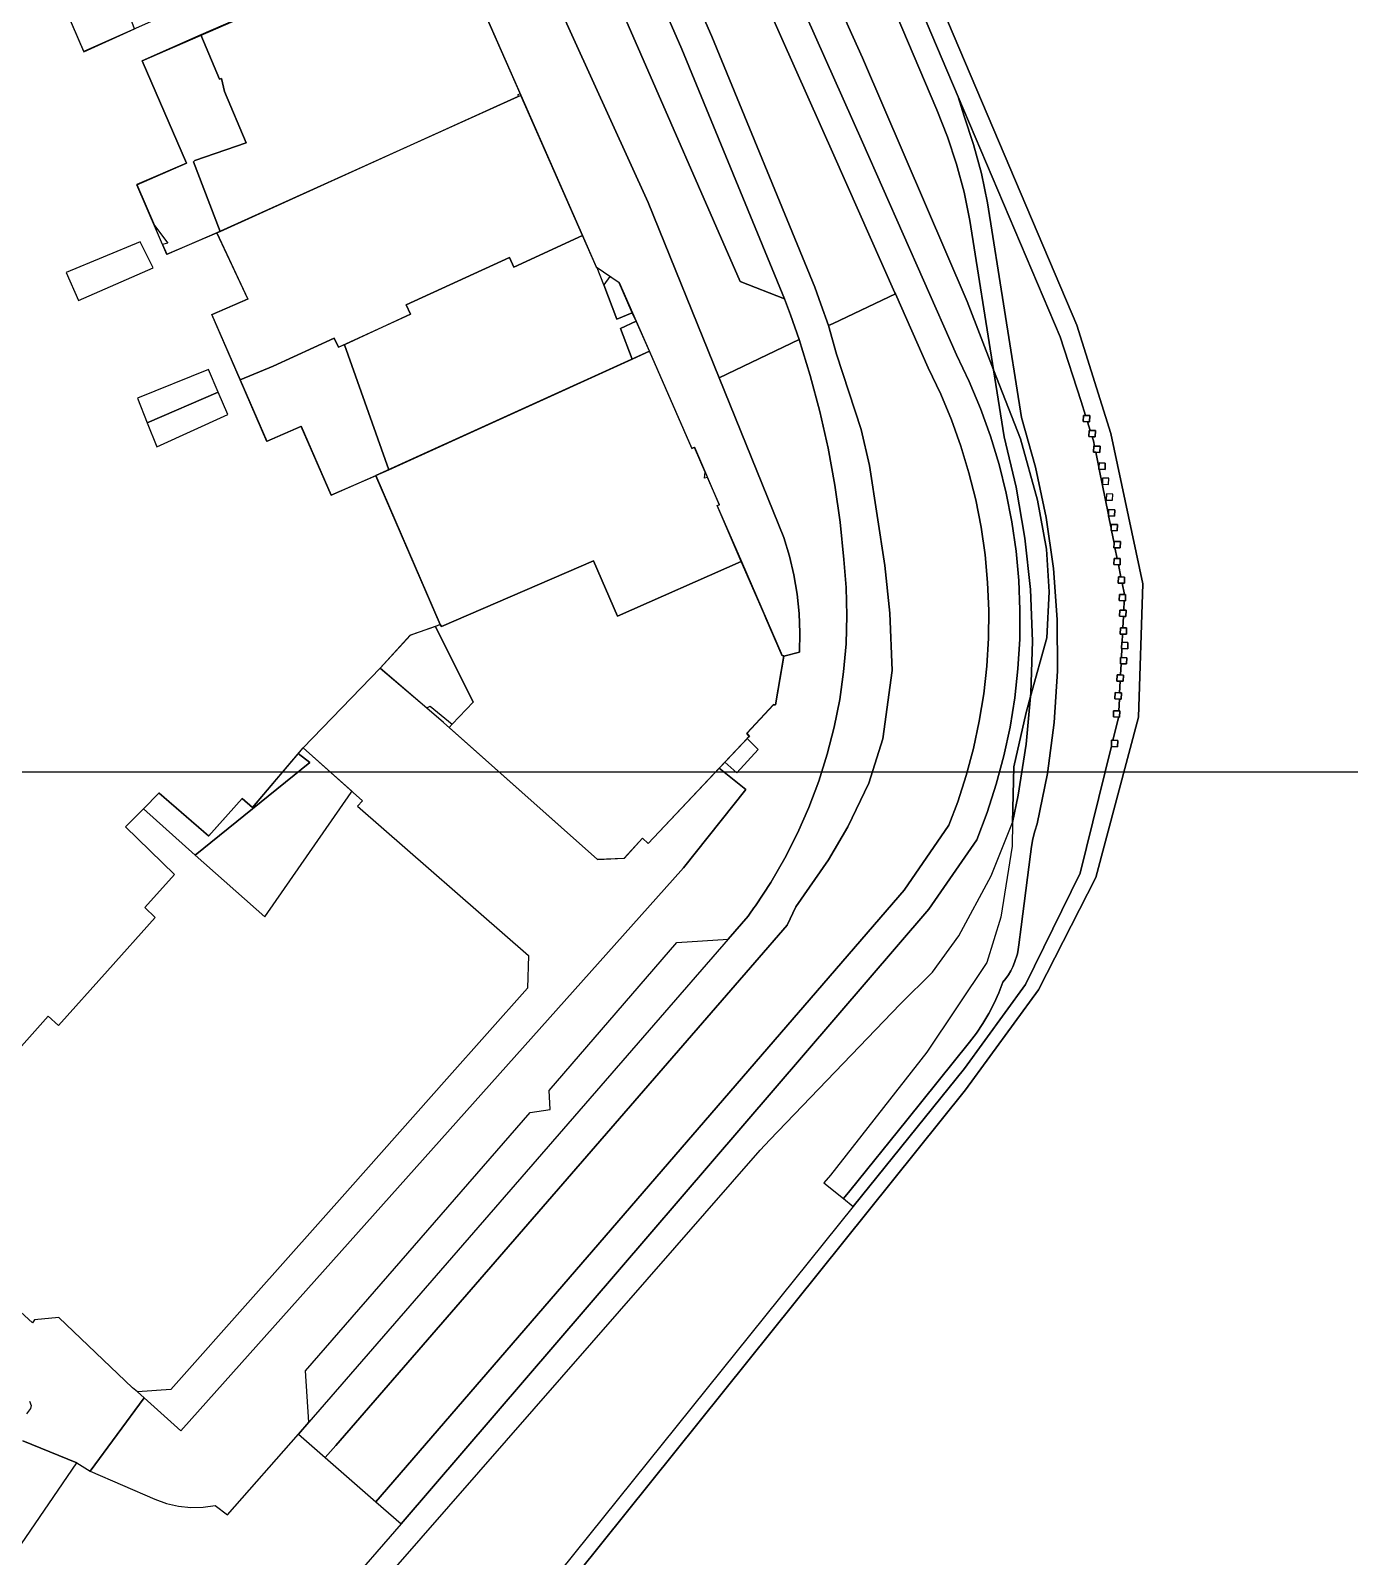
# Model space of a CAD drawing. Header units: metres. Extents: x -62 to 637, y -499 to 559.
# Drawn here: x 201.3 to 264.6, y -37.7 to 35.6 of the extents above; entities that cross this region are included whole.
import ezdxf

# ---------------------------------------------------------------- set-up
doc = ezdxf.new("R2010")
doc.units = ezdxf.units.M

msp = doc.modelspace()

# ---------------------------------------------------------------- linework, layer by layer
at = {"color": 7}
msp.add_lwpolyline([(0, 0), (519, 0), (519, 299), (0, 299)], close=True, dxfattribs=at)
at = {"layer": 'building_2', "color": 1}
for points in [[(223.211, 36.219), (223.398, 37.531), (222.602, 39.344), (221.781, 39.969), (221.273, 39.75), (220.898, 40.312), (209.516, 35.375), (210.406, 33.25), (210.492, 33.281), (210.648, 32.656), (211.688, 30.188), (209.219, 29.344), (209.164, 29.281), (210.43, 25.938), (224.758, 32.438), (224.727, 32.5), (224.828, 32.562), (223.211, 36.219)], [(206.32, 35.656), (204.977, 39.344), (204.609, 39.5), (202.211, 38.469), (203.891, 34.562), (206.32, 35.656)], [(207.93, 25.375), (207.672, 25.312), (207.883, 24.844), (210.281, 25.875), (210.43, 25.938), (209.164, 29.281), (209.219, 29.344), (211.688, 30.188), (210.648, 32.656), (210.492, 33.281), (210.406, 33.25), (209.516, 35.375), (206.688, 34.125), (208.82, 29.219), (206.43, 28.188), (207.281, 26.219), (207.93, 25.375)], [(224.859, 32.469), (210.281, 25.875), (211.758, 22.688), (210.031, 21.938), (211.391, 18.812), (212.977, 19.469), (215.906, 20.812), (216.117, 20.375), (219.57, 21.969), (219.367, 22.406), (224.32, 24.688), (224.523, 24.219), (227.82, 25.75), (224.859, 32.469)], [(230.203, 19.812), (229.641, 21.281), (230.398, 21.625), (230.211, 22.031), (229.477, 21.719), (228.844, 23.375), (228.531, 24.188), (228.477, 24.25), (227.82, 25.75), (224.523, 24.219), (224.32, 24.688), (219.367, 22.406), (219.57, 21.969), (216.406, 20.5), (218.531, 14.5), (230.203, 19.812)], [(203.039, 23.969), (203.633, 22.625), (207.227, 24.188), (206.602, 25.438), (203.039, 23.969)], [(230.211, 22.031), (229.578, 23.469), (229.141, 23.781), (228.844, 23.375), (229.477, 21.719), (230.211, 22.031)], [(231.031, 20.188), (230.398, 21.625), (229.641, 21.281), (230.203, 19.812), (231.031, 20.188)], [(218.531, 14.5), (216.406, 20.5), (216.117, 20.375), (215.906, 20.812), (212.977, 19.469), (211.391, 18.812), (212.68, 15.875), (214.32, 16.594), (215.758, 13.281), (217.898, 14.219), (218.531, 14.5)], [(233.68, 14.094), (233.711, 14.375), (233.195, 15.562), (233.078, 15.531), (231.031, 20.188), (217.898, 14.219), (220.992, 7.062), (221.055, 6.969), (228.352, 10.125), (229.508, 7.469), (235.445, 10.094), (234.289, 12.781), (234.391, 12.812), (233.828, 14.125), (233.68, 14.094)], [(210.344, 18.219), (209.875, 19.312), (206.469, 17.938), (206.93, 16.75), (210.344, 18.219)], [(210.805, 17.156), (210.344, 18.219), (206.93, 16.75), (207.391, 15.594), (210.805, 17.156)], [(220.766, 6.969), (222.57, 3.344), (221.57, 2.281), (221.422, 2.125), (228.539, -4.219), (229.828, -4.156), (230.703, -3.188), (230.969, -3.438), (235.828, 1.688), (235.711, 1.844), (236.984, 3.219), (237.086, 3.219), (237.484, 5.562), (237.398, 5.562), (236.625, 7.375), (236.555, 7.531), (235.445, 10.094), (229.508, 7.469), (228.352, 10.125), (221.055, 6.969), (220.992, 7.062), (220.766, 6.969)], [(222.57, 3.344), (220.766, 6.969), (219.562, 6.562), (218.117, 4.969), (220.359, 3.062), (220.516, 3.156), (221.57, 2.281), (222.57, 3.344)], [(214.742, 0.438), (214.18, 0.875), (211.992, -1.719), (211.492, -1.281), (209.883, -3.094), (207.5, -1.031), (206.75, -1.781), (209.234, -4), (214.742, 0.438)], [(216.719, -1), (216.758, -0.938), (214.422, 1.156), (214.18, 0.875), (214.742, 0.438), (209.234, -4), (212.586, -6.969), (216.719, -1)]]:
    msp.add_lwpolyline(points, close=True, dxfattribs=at)
at = {"layer": 'road_0', "color": 8}
for points in [[(211.6, 81.894), (210.999, 83.194), (210.4, 83.709), (209.763, 84.175), (209.091, 84.59), (208.388, 84.952), (207.66, 85.257), (206.91, 85.504), (206.143, 85.692), (207.051, 82.315), (212.469, 67.915), (223.723, 43.256), (230.974, 27.327), (234.383, 18.916), (238.217, 20.745), (237.804, 21.928), (237.523, 22.701), (235.391, 23.528), (234.114, 26.466), (217.505, 64.5), (210.664, 79.791), (211.6, 81.894)], [(211.6, 81.894), (210.664, 79.791), (217.505, 64.5), (234.114, 26.466), (235.391, 23.528), (237.523, 22.701), (232.597, 34.691), (219.562, 64.5), (211.722, 81.959), (211.6, 81.894)], [(232.348, -8.199), (234.806, -8.034), (235.768, -6.929), (235.839, -6.832), (235.909, -6.734), (235.979, -6.636), (236.049, -6.538), (236.118, -6.44), (236.858, -5.312), (237.535, -4.146), (238.147, -2.944), (238.691, -1.71), (239.167, -0.448), (239.572, 0.839), (239.906, 2.146), (240.167, 3.469), (240.355, 4.804), (240.469, 6.148), (240.509, 7.496), (240.474, 8.845), (240.365, 10.189), (240.186, 11.98), (239.934, 13.762), (239.611, 15.532), (239.217, 17.288), (238.752, 19.027), (238.217, 20.745), (234.383, 18.916), (237.49, 11.249), (237.755, 10.355), (237.964, 9.446), (238.118, 8.525), (238.215, 7.598), (238.254, 6.666), (238.237, 5.733), (237.481, 5.555), (237.083, 3.215), (236.985, 3.233), (235.709, 1.857), (235.83, 1.7), (235.733, 1.598), (236.256, 1.067), (235.236, -0.057), (234.659, 0.467), (234.374, 0.167), (235.663, -0.858), (232.672, -4.611), (208.549, -31.642), (206.794, -30.057), (204.194, -33.582), (207.304, -34.918), (207.86, -35.121), (208.436, -35.255), (209.025, -35.317), (209.617, -35.309), (210.203, -35.228), (210.786, -35.665), (214.2, -31.805), (214.697, -31.228), (214.529, -28.764), (225.318, -16.349), (226.277, -16.219), (226.217, -15.298), (230.549, -10.287), (232.348, -8.199)]]:
    msp.add_lwpolyline(points, close=True, dxfattribs=at)
for points in [[(200.971, -32.123), (203.56, -33.17), (204.194, -33.582), (206.794, -30.057), (206.468, -29.762), (206.229, -29.567), (202.7, -26.2), (201.53, -26.31), (201.43, -26.46), (197.56, -22.92)], [(201.284, -30.209), (201.366, -30.417), (201.338, -30.562), (201.15, -30.823)], [(200.667, -37.419), (203.56, -33.17), (200.971, -32.123)]]:
    msp.add_lwpolyline(points, dxfattribs=at)
at = {"layer": 'road_1', "color": 7}
for points in [[(209.022, 103.132), (208.611, 102.991), (205.541, 101.935), (205.644, 101.624), (207.303, 96.779), (212.559, 83.872), (213.136, 82.594), (220.979, 65.128), (234.024, 35.296), (238.969, 23.261), (239.264, 22.448), (239.624, 21.417), (239.849, 21.524), (242.836, 22.948), (242.819, 22.987), (239.886, 29.606), (219.133, 76.178), (213.603, 90.033), (211.122, 96.714), (209.022, 103.132)], [(242.836, 22.948), (239.849, 21.524), (239.624, 21.417), (240.006, 20.052), (241.191, 16.429), (241.591, 14.709), (242.334, 9.903), (242.573, 7.618), (242.685, 4.862), (242.23, 1.583), (241.557, -0.544), (240.556, -2.643), (239.629, -4.23), (238.068, -6.479), (237.646, -7.36), (236.089, -9.149), (215.983, -32.34), (215.481, -32.923), (215.48, -32.924), (217.912, -35.05), (243.257, -5.677), (245.404, -2.567), (245.828, -1.451), (246.239, -0.178), (246.584, 1.114), (246.864, 2.423), (247.078, 3.745), (247.226, 5.074), (247.305, 6.409), (247.317, 7.748), (247.262, 9.085), (247.139, 10.417), (246.949, 11.742), (246.691, 13.055), (246.368, 14.354), (245.981, 15.634), (245.529, 16.894), (245.014, 18.129), (244.411, 19.39), (242.836, 22.948)]]:
    msp.add_lwpolyline(points, close=True, dxfattribs=at)
for points in [[(219.133, 76.178), (239.886, 29.606), (242.819, 22.987), (242.836, 22.948), (244.411, 19.39), (245.014, 18.129), (245.529, 16.894), (245.981, 15.634), (246.368, 14.354), (246.691, 13.055), (246.949, 11.742), (247.139, 10.417), (247.262, 9.085), (247.317, 7.748), (247.305, 6.409), (247.226, 5.074), (247.078, 3.745), (246.864, 2.423), (246.584, 1.114), (246.239, -0.178), (245.828, -1.451), (245.404, -2.567), (243.257, -5.677), (217.912, -35.05), (219.117, -36.103), (244.447, -6.594), (246.742, -3.27), (247.244, -1.948), (247.678, -0.602), (248.043, 0.763), (248.339, 2.146), (248.565, 3.542), (248.721, 4.947), (248.805, 6.358), (248.817, 7.772), (248.759, 9.185), (248.629, 10.593), (248.428, 11.993), (248.156, 13.38), (247.815, 14.752), (247.406, 16.105), (246.928, 17.436), (246.384, 18.741), (245.774, 20.017), (244.19, 23.594), (241.257, 30.215), (220.503, 76.789)], [(219.562, 64.5), (232.597, 34.691), (237.523, 22.701), (237.804, 21.928), (238.217, 20.745), (238.752, 19.027), (239.217, 17.288), (239.611, 15.532), (239.934, 13.762), (240.186, 11.98), (240.365, 10.189), (240.474, 8.845), (240.509, 7.496), (240.469, 6.148), (240.355, 4.804), (240.167, 3.469), (239.906, 2.146), (239.572, 0.839), (239.167, -0.448), (238.691, -1.71), (238.147, -2.944), (237.535, -4.146), (236.858, -5.312), (236.118, -6.44), (236.049, -6.538), (235.979, -6.636), (235.909, -6.734), (235.839, -6.832), (235.768, -6.929), (234.806, -8.034), (214.697, -31.228), (214.2, -31.805), (215.48, -32.924), (215.481, -32.923), (215.983, -32.34), (236.089, -9.149), (237.646, -7.36), (238.068, -6.479), (239.629, -4.23), (240.556, -2.643), (241.557, -0.544), (242.23, 1.583), (242.685, 4.862), (242.573, 7.618), (242.334, 9.903), (241.591, 14.709), (241.191, 16.429), (240.006, 20.052), (239.624, 21.417), (239.264, 22.448), (238.969, 23.261), (234.024, 35.296), (220.979, 65.128)]]:
    msp.add_lwpolyline(points, dxfattribs=at)
at = {"layer": 'terrain_0', "color": 8}
for points in [[(223.21, 36.23), (224.859, 32.478), (227.818, 25.746), (228.48, 24.24), (229.58, 23.48), (231.031, 20.179), (233.076, 15.523), (233.195, 15.575), (234.386, 12.821), (234.288, 12.773), (235.447, 10.091), (237.398, 5.577), (237.481, 5.555), (238.237, 5.733), (238.254, 6.666), (238.215, 7.598), (238.118, 8.525), (237.964, 9.446), (237.755, 10.355), (237.49, 11.249), (234.383, 18.916), (230.974, 27.327), (223.723, 43.256)], [(218.33, 41.02), (203.89, 34.57), (202.21, 38.48)], [(200.643, -13.455), (202.18, -11.74), (202.68, -12.18), (205.033, -9.554), (207.32, -7), (206.825, -6.52), (208.24, -4.93), (205.889, -2.647), (206.752, -1.775), (207.502, -1.016), (209.885, -3.083), (211.49, -1.28), (211.99, -1.72), (214.42, 1.15), (218.12, 4.97), (219.56, 6.56), (220.996, 7.063), (217.9, 14.21), (215.76, 13.28), (214.32, 16.58), (212.68, 15.86), (211.393, 18.818), (210.03, 21.95), (211.76, 22.7), (210.28, 25.87), (207.88, 24.83), (206.43, 28.18), (208.82, 29.22), (206.69, 34.13), (206.69, 34.13), (218.63, 39.32)]]:
    msp.add_lwpolyline(points, dxfattribs=at)
for points in [[(251.96, 17.105), (251.865, 17.108), (251.855, 16.809), (251.905, 16.807), (252.057, 16.802), (252.155, 16.798), (252.165, 17.098), (251.96, 17.105)], [(252.191, 16.385), (252.137, 16.386), (252.127, 16.087), (252.289, 16.081), (252.427, 16.076), (252.437, 16.376), (252.191, 16.385)], [(252.401, 15.636), (252.36, 15.638), (252.35, 15.338), (252.461, 15.334), (252.649, 15.327), (252.66, 15.627), (252.401, 15.636)], [(252.603, 14.627), (252.599, 14.522), (252.624, 14.522), (252.899, 14.512), (252.909, 14.812), (252.61, 14.822), (252.603, 14.627)], [(252.783, 14.1), (252.773, 13.801), (253.073, 13.79), (253.083, 14.09), (252.783, 14.1)], [(252.966, 13.343), (252.956, 13.043), (253.255, 13.032), (253.266, 13.332), (252.966, 13.343)], [(253.06, 12.341), (253.058, 12.285), (253.071, 12.285), (253.358, 12.275), (253.368, 12.575), (253.069, 12.585), (253.06, 12.341)], [(253.191, 11.686), (253.187, 11.577), (253.213, 11.576), (253.487, 11.566), (253.498, 11.866), (253.198, 11.877), (253.191, 11.686)], [(253.333, 10.976), (253.326, 10.757), (253.377, 10.755), (253.625, 10.746), (253.636, 11.046), (253.336, 11.057), (253.333, 10.976)], [(253.48, 10.24), (253.332, 10.245), (253.321, 9.946), (253.541, 9.938), (253.621, 9.935), (253.631, 10.235), (253.48, 10.24)], [(253.658, 9.355), (253.541, 9.359), (253.531, 9.059), (253.718, 9.052), (253.83, 9.048), (253.841, 9.348), (253.658, 9.355)], [(253.827, 8.508), (253.586, 8.516), (253.575, 8.217), (253.816, 8.208), (253.875, 8.206), (253.885, 8.506), (253.827, 8.508)], [(253.794, 7.757), (253.608, 7.763), (253.597, 7.463), (253.78, 7.457), (253.897, 7.453), (253.908, 7.753), (253.794, 7.757)], [(253.753, 6.908), (253.635, 6.912), (253.624, 6.612), (253.738, 6.608), (253.924, 6.602), (253.934, 6.902), (253.753, 6.908)], [(253.719, 6.217), (253.698, 6.218), (253.688, 5.918), (253.705, 5.917), (253.988, 5.907), (253.998, 6.207), (253.719, 6.217)], [(253.684, 5.485), (253.645, 5.487), (253.634, 5.187), (253.669, 5.186), (253.934, 5.176), (253.945, 5.476), (253.684, 5.485)], [(234.374, 0.167), (230.97, -3.44), (230.7, -3.18), (229.83, -4.16), (228.54, -4.22), (221.16, 2.37), (218.12, 4.97), (214.42, 1.15), (217.26, -1.39), (217.03, -1.65), (225.236, -8.823), (225.186, -10.393), (221.317, -14.748), (216.67, -19.978), (212.021, -25.211), (208.072, -29.656), (206.468, -29.762), (206.794, -30.057), (208.549, -31.642), (232.672, -4.611), (235.663, -0.858), (234.374, 0.167)], [(253.643, 4.648), (253.48, 4.653), (253.469, 4.354), (253.628, 4.348), (253.769, 4.343), (253.78, 4.643), (253.643, 4.648)], [(253.601, 3.79), (253.386, 3.798), (253.376, 3.498), (253.587, 3.491), (253.676, 3.487), (253.686, 3.787), (253.601, 3.79)], [(253.559, 2.92), (253.311, 2.929), (253.3, 2.629), (253.544, 2.62), (253.6, 2.618), (253.61, 2.918), (253.559, 2.92)], [(235.733, 1.598), (234.659, 0.467), (235.236, -0.057), (236.256, 1.067), (235.733, 1.598)], [(253.276, 1.509), (253.215, 1.511), (253.205, 1.221), (253.205, 1.211), (253.504, 1.201), (253.515, 1.5), (253.276, 1.509)]]:
    msp.add_lwpolyline(points, close=True, dxfattribs=at)
at = {"layer": 'terrain_5', "color": 3}
for points in [[(218.711, 92.024), (216.326, 91.088), (217.521, 87.376), (219.84, 80.755), (225.861, 67.819), (231.345, 56.597), (235.835, 46.297), (241.266, 34.268), (246.277, 22.577), (247.552, 19.291), (246.415, 26.469), (246.131, 27.826), (245.772, 29.165), (245.34, 30.482), (244.821, 31.77), (233.884, 57.539), (229.157, 67.561), (222.207, 83.138), (218.711, 92.024)], [(253.205, 1.221), (253.215, 1.511), (253.276, 1.509), (253.543, 2.593), (253.544, 2.62), (253.3, 2.629), (253.311, 2.929), (253.559, 2.92), (253.587, 3.491), (253.376, 3.498), (253.386, 3.798), (253.601, 3.79), (253.628, 4.348), (253.469, 4.354), (253.48, 4.653), (253.643, 4.648), (253.669, 5.186), (253.634, 5.187), (253.645, 5.487), (253.684, 5.485), (253.705, 5.917), (253.688, 5.918), (253.698, 6.218), (253.719, 6.217), (253.738, 6.608), (253.624, 6.612), (253.635, 6.912), (253.753, 6.908), (253.78, 7.457), (253.597, 7.463), (253.608, 7.763), (253.794, 7.757), (253.816, 8.208), (253.575, 8.217), (253.586, 8.516), (253.827, 8.508), (253.718, 9.052), (253.531, 9.059), (253.541, 9.359), (253.658, 9.355), (253.541, 9.938), (253.321, 9.946), (253.332, 10.245), (253.48, 10.24), (253.377, 10.755), (253.326, 10.757), (253.333, 10.976), (253.213, 11.576), (253.187, 11.577), (253.191, 11.686), (253.071, 12.285), (253.058, 12.285), (253.06, 12.341), (252.624, 14.522), (252.599, 14.522), (252.603, 14.627), (252.461, 15.334), (252.35, 15.338), (252.36, 15.638), (252.401, 15.636), (252.35, 15.89), (252.289, 16.081), (252.127, 16.087), (252.137, 16.386), (252.191, 16.385), (252.057, 16.802), (251.905, 16.807), (251.855, 16.809), (251.865, 17.108), (251.96, 17.105), (251.746, 17.77), (250.748, 20.876), (245.857, 32.4), (246.138, 31.471), (246.592, 30.108), (246.968, 28.723), (247.264, 27.318), (248.889, 16.999), (249.567, 14.624), (250.081, 12.209), (250.429, 9.764), (250.608, 7.301), (250.619, 4.831), (250.46, 2.367), (250.133, -0.081), (249.64, -2.501), (249.531, -2.858), (249.442, -3.22), (249.372, -3.587), (249.323, -3.957), (248.878, -7.438), (248.767, -8.308), (248.737, -8.525), (248.692, -8.739), (248.56, -9.157), (248.474, -9.358), (248.374, -9.554), (248.262, -9.742), (248.137, -9.922), (248.001, -10.093), (247.804, -10.611), (247.578, -11.116), (247.323, -11.608), (247.039, -12.084), (246.728, -12.542), (246.391, -12.981), (243.38, -16.719), (240.657, -20.121), (240.342, -20.492), (240.819, -20.876), (246.153, -14.24), (249.075, -10.212), (251.706, -4.864), (253.205, 1.221)], [(247.552, 19.291), (248.062, 16.073), (248.639, 13.662), (249.058, 11.217), (249.315, 8.751), (249.411, 6.273), (249.344, 3.794), (249.327, 3.608), (250.101, 6.434), (250.218, 8.63), (250.096, 10.682), (249.66, 13.039), (248.839, 15.975), (247.552, 19.291)], [(249.327, 3.608), (249.119, 2.848), (248.515, 0.242), (248.465, -2.441), (248.725, -1.125), (249.115, 1.324), (249.327, 3.608)]]:
    msp.add_lwpolyline(points, close=True, dxfattribs=at)
for points in [[(220.503, 76.789), (241.257, 30.215), (244.19, 23.594), (245.774, 20.017), (246.384, 18.741), (246.928, 17.436), (247.406, 16.105), (247.815, 14.752), (248.156, 13.38), (248.428, 11.993), (248.629, 10.593), (248.759, 9.185), (248.817, 7.772), (248.805, 6.358), (248.721, 4.947), (248.565, 3.542), (248.339, 2.146), (248.043, 0.763), (247.678, -0.602), (247.244, -1.948), (246.742, -3.27), (244.447, -6.594), (219.117, -36.103), (213.397, -42.7)], [(234.979, 58.03), (245.857, 32.4), (250.748, 20.876), (251.746, 17.77), (251.96, 17.105), (252.165, 17.098), (252.155, 16.798), (252.057, 16.802), (252.191, 16.385), (252.437, 16.376), (252.427, 16.076), (252.289, 16.081), (252.35, 15.89), (252.401, 15.636), (252.66, 15.627), (252.649, 15.327), (252.461, 15.334), (252.603, 14.627), (252.61, 14.822), (252.909, 14.812), (252.899, 14.512), (252.624, 14.522), (253.06, 12.341), (253.069, 12.585), (253.368, 12.575), (253.358, 12.275), (253.071, 12.285), (253.191, 11.686), (253.198, 11.877), (253.498, 11.866), (253.487, 11.566), (253.213, 11.576), (253.333, 10.976), (253.336, 11.057), (253.636, 11.046), (253.625, 10.746), (253.377, 10.755), (253.48, 10.24), (253.631, 10.235), (253.621, 9.935), (253.541, 9.938), (253.658, 9.355), (253.841, 9.348), (253.83, 9.048), (253.718, 9.052), (253.827, 8.508), (253.885, 8.506), (253.875, 8.206), (253.816, 8.208), (253.794, 7.757), (253.908, 7.753), (253.897, 7.453), (253.78, 7.457), (253.753, 6.908), (253.934, 6.902), (253.924, 6.602), (253.738, 6.608), (253.719, 6.217), (253.998, 6.207), (253.988, 5.907), (253.705, 5.917), (253.684, 5.485), (253.945, 5.476), (253.934, 5.176), (253.669, 5.186), (253.643, 4.648), (253.78, 4.643), (253.769, 4.343), (253.628, 4.348), (253.601, 3.79), (253.686, 3.787), (253.676, 3.487), (253.587, 3.491), (253.559, 2.92), (253.61, 2.918), (253.6, 2.618), (253.544, 2.62), (253.543, 2.593), (253.276, 1.509), (253.515, 1.5), (253.504, 1.201), (253.205, 1.211), (253.205, 1.221), (251.706, -4.864), (249.075, -10.212), (246.153, -14.24), (240.819, -20.876), (226.021, -39.286)], [(233.884, 57.539), (244.821, 31.77), (245.34, 30.482), (245.772, 29.165), (246.131, 27.826), (246.415, 26.469), (247.552, 19.291), (248.839, 15.975), (249.66, 13.039), (250.096, 10.682), (250.218, 8.63), (250.101, 6.434), (249.327, 3.608), (249.115, 1.324), (248.725, -1.125), (248.465, -2.441), (248.443, -3.579), (247.899, -6.977), (247.227, -9.154), (244.355, -13.463), (239.727, -19.362), (239.406, -19.74), (240.342, -20.492), (240.657, -20.121), (243.38, -16.719), (246.391, -12.981), (246.728, -12.542), (247.039, -12.084), (247.323, -11.608), (247.578, -11.116), (247.804, -10.611), (248.001, -10.093), (248.137, -9.922), (248.262, -9.742), (248.374, -9.554), (248.474, -9.358), (248.56, -9.157), (248.692, -8.739), (248.737, -8.525), (248.767, -8.308), (248.878, -7.438), (249.323, -3.957), (249.372, -3.587), (249.442, -3.22), (249.531, -2.858), (249.64, -2.501), (250.133, -0.081), (250.46, 2.367), (250.619, 4.831), (250.608, 7.301), (250.429, 9.764), (250.081, 12.209), (249.567, 14.624), (248.889, 16.999), (247.264, 27.318), (246.968, 28.723), (246.592, 30.108), (246.138, 31.471), (245.857, 32.4), (245.857, 32.4), (234.979, 58.03)], [(227.58, -38.49), (246.21, -15.27), (249.7, -10.47), (252.46, -5.07), (254.51, 2.62), (254.72, 9.02), (253.17, 16.24), (251.55, 21.44), (238.68, 51.73)], [(218.749, -38.306), (236.343, -18.158), (236.82, -17.661), (243.061, -11.155), (244.619, -9.615), (245.888, -7.878), (247.435, -4.992), (248.465, -2.441), (248.515, 0.242), (249.119, 2.848), (249.327, 3.608), (249.344, 3.794), (249.411, 6.273), (249.315, 8.751), (249.058, 11.217), (248.639, 13.662), (248.062, 16.073), (247.552, 19.291), (246.277, 22.577), (241.266, 34.268), (235.835, 46.297)]]:
    msp.add_lwpolyline(points, dxfattribs=at)
at = {"layer": 'water', "color": 5}
msp.add_lwpolyline([(238.68, 51.73), (251.55, 21.44), (253.17, 16.24), (254.72, 9.02), (254.51, 2.62), (252.46, -5.07), (249.7, -10.47), (246.21, -15.27), (227.58, -38.49)], dxfattribs=at)

doc.saveas('drawing.dxf')
